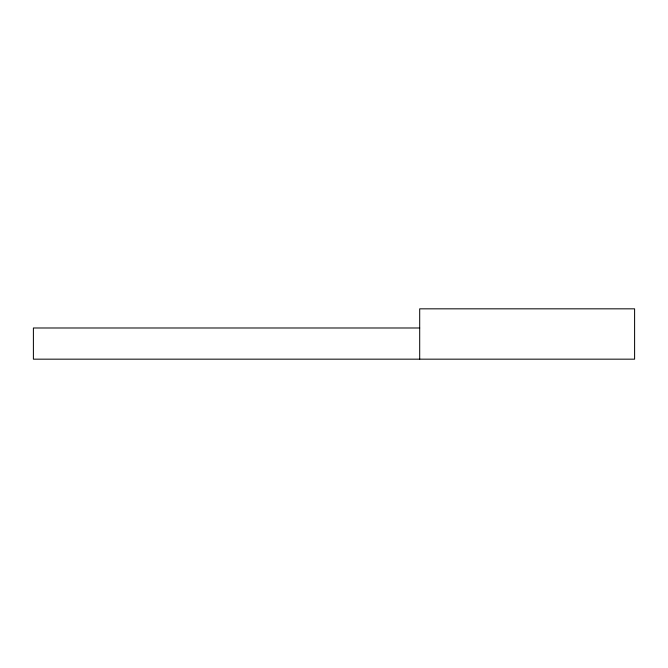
<?xml version="1.0" encoding="UTF-8"?>
<svg xmlns="http://www.w3.org/2000/svg" width="668" height="668" viewBox="0 0 668 668"><rect width="100%" height="100%" fill="white"/><g stroke="black" fill="none" stroke-linecap="round" stroke-linejoin="round"><path stroke-width="1" d="M419.696 327.988L33.4 327.988L33.4 359.167L634.6 359.167L634.6 308.833L419.696 308.833L419.696 359.167"/></g></svg>
